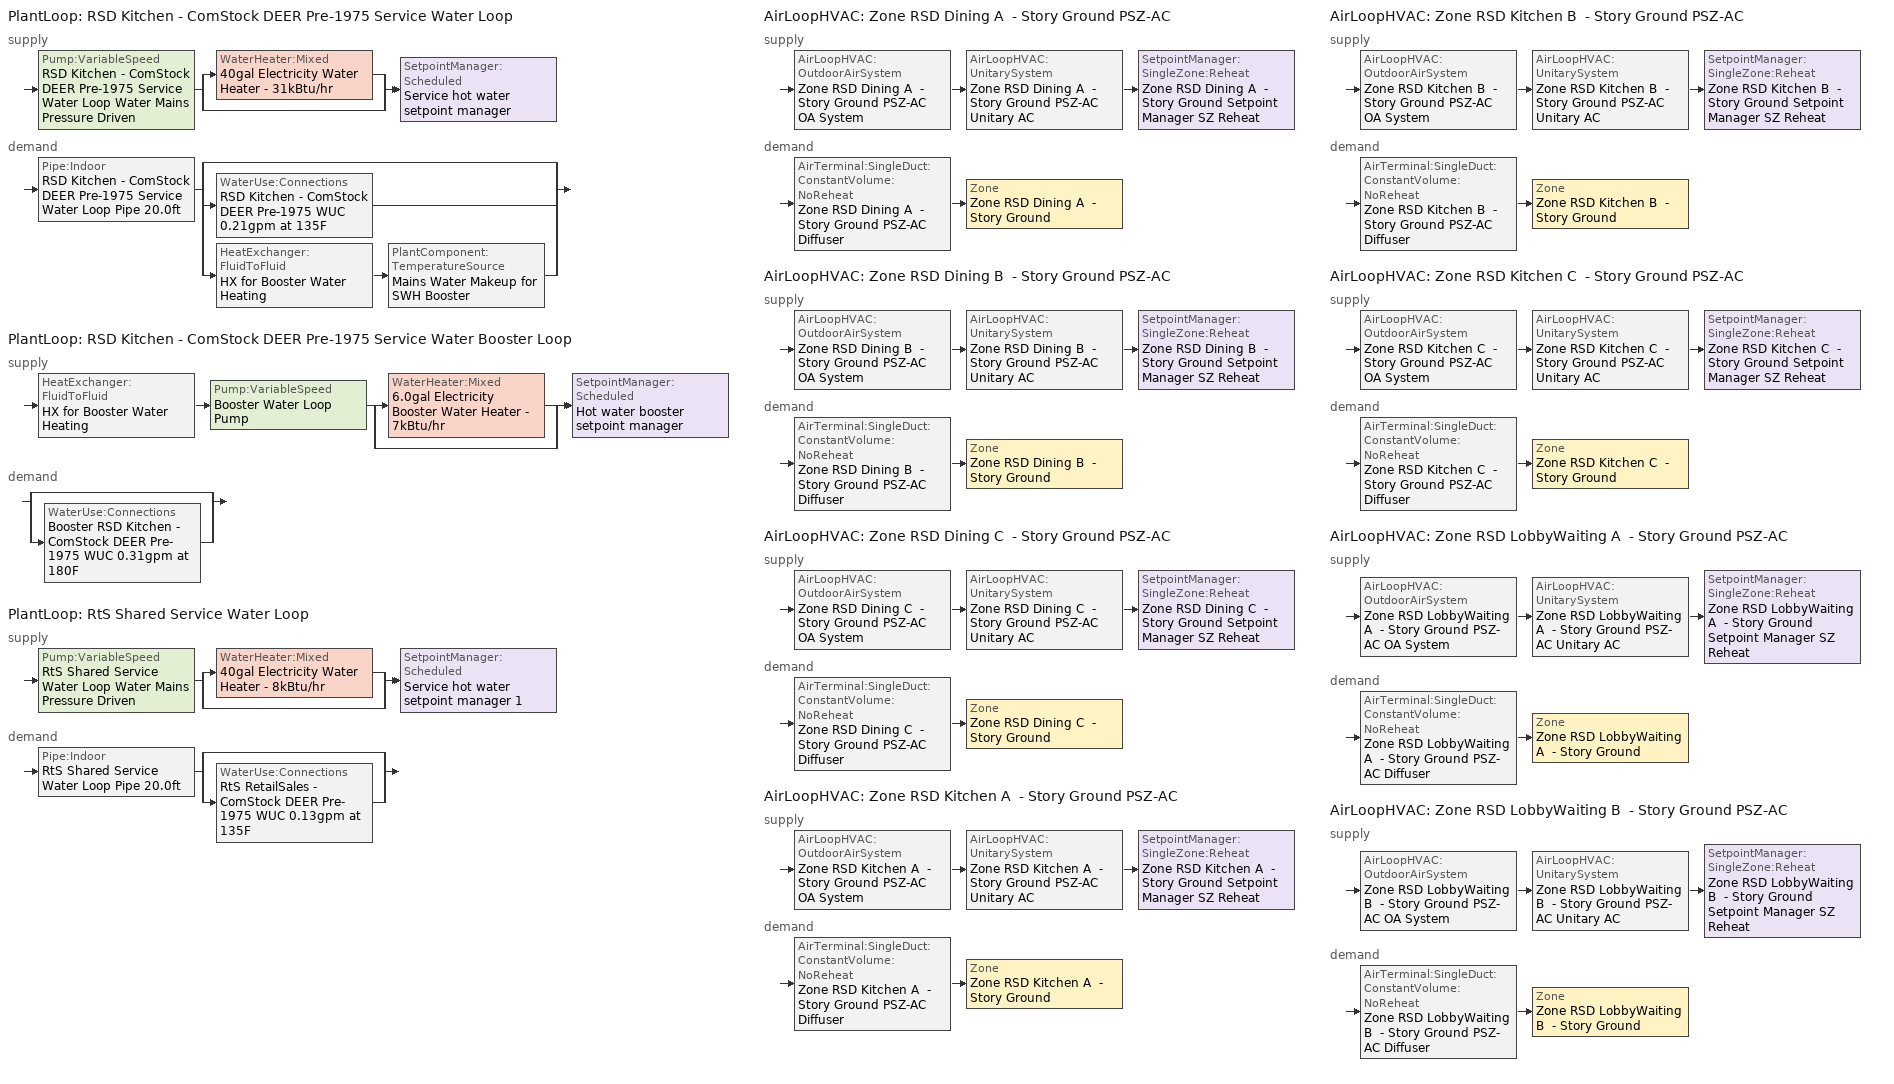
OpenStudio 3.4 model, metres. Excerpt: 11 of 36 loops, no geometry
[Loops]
PlantLoop 'RSD Kitchen - ComStock DEER Pre-1975 Service Water Loop'
 supply: Pump:VariableSpeed 'RSD Kitchen - ComStock DEER Pre-1975 Service Water Loop Water Mains Pressure Driven' > split
  | WaterHeater:Mixed '40gal Electricity Water Heater - 31kBtu/hr'
  | bypass
  join > SetpointManager:Scheduled 'Service hot water setpoint manager'
 demand: Pipe:Indoor 'RSD Kitchen - ComStock DEER Pre-1975 Service Water Loop Pipe 20.0ft' > split
  | bypass
  | WaterUse:Connections 'RSD Kitchen - ComStock DEER Pre-1975 WUC 0.21gpm at 135F'
  | HeatExchanger:FluidToFluid 'HX for Booster Water Heating' > PlantComponent:TemperatureSource 'Mains Water Makeup for SWH Booster'
PlantLoop 'RSD Kitchen - ComStock DEER Pre-1975 Service Water Booster Loop'
 supply: HeatExchanger:FluidToFluid 'HX for Booster Water Heating' > Pump:VariableSpeed 'Booster Water Loop Pump' > split
  | WaterHeater:Mixed '6.0gal Electricity Booster Water Heater - 7kBtu/hr'
  | bypass
  join > SetpointManager:Scheduled 'Hot water booster setpoint manager'
 demand: split
  | bypass
  | WaterUse:Connections 'Booster RSD Kitchen - ComStock DEER Pre-1975 WUC 0.31gpm at 180F'
PlantLoop 'RtS Shared Service Water Loop'
 supply: Pump:VariableSpeed 'RtS Shared Service Water Loop Water Mains Pressure Driven' > split
  | WaterHeater:Mixed '40gal Electricity Water Heater - 8kBtu/hr'
  | bypass
  join > SetpointManager:Scheduled 'Service hot water setpoint manager 1'
 demand: Pipe:Indoor 'RtS Shared Service Water Loop Pipe 20.0ft' > split
  | bypass
  | WaterUse:Connections 'RtS RetailSales - ComStock DEER Pre-1975 WUC 0.13gpm at 135F'
AirLoopHVAC 'Zone RSD Dining A  - Story Ground PSZ-AC'
 supply: AirLoopHVAC:OutdoorAirSystem 'Zone RSD Dining A  - Story Ground PSZ-AC OA System' > AirLoopHVAC:UnitarySystem 'Zone RSD Dining A  - Story Ground PSZ-AC Unitary AC' > SetpointManager:SingleZone:Reheat 'Zone RSD Dining A  - Story Ground Setpoint Manager SZ Reheat'
 demand: AirTerminal:SingleDuct:ConstantVolume:NoReheat 'Zone RSD Dining A  - Story Ground PSZ-AC Diffuser' > Zone 'Zone RSD Dining A  - Story Ground'
AirLoopHVAC 'Zone RSD Dining B  - Story Ground PSZ-AC'
 supply: AirLoopHVAC:OutdoorAirSystem 'Zone RSD Dining B  - Story Ground PSZ-AC OA System' > AirLoopHVAC:UnitarySystem 'Zone RSD Dining B  - Story Ground PSZ-AC Unitary AC' > SetpointManager:SingleZone:Reheat 'Zone RSD Dining B  - Story Ground Setpoint Manager SZ Reheat'
 demand: AirTerminal:SingleDuct:ConstantVolume:NoReheat 'Zone RSD Dining B  - Story Ground PSZ-AC Diffuser' > Zone 'Zone RSD Dining B  - Story Ground'
AirLoopHVAC 'Zone RSD Dining C  - Story Ground PSZ-AC'
 supply: AirLoopHVAC:OutdoorAirSystem 'Zone RSD Dining C  - Story Ground PSZ-AC OA System' > AirLoopHVAC:UnitarySystem 'Zone RSD Dining C  - Story Ground PSZ-AC Unitary AC' > SetpointManager:SingleZone:Reheat 'Zone RSD Dining C  - Story Ground Setpoint Manager SZ Reheat'
 demand: AirTerminal:SingleDuct:ConstantVolume:NoReheat 'Zone RSD Dining C  - Story Ground PSZ-AC Diffuser' > Zone 'Zone RSD Dining C  - Story Ground'
AirLoopHVAC 'Zone RSD Kitchen A  - Story Ground PSZ-AC'
 supply: AirLoopHVAC:OutdoorAirSystem 'Zone RSD Kitchen A  - Story Ground PSZ-AC OA System' > AirLoopHVAC:UnitarySystem 'Zone RSD Kitchen A  - Story Ground PSZ-AC Unitary AC' > SetpointManager:SingleZone:Reheat 'Zone RSD Kitchen A  - Story Ground Setpoint Manager SZ Reheat'
 demand: AirTerminal:SingleDuct:ConstantVolume:NoReheat 'Zone RSD Kitchen A  - Story Ground PSZ-AC Diffuser' > Zone 'Zone RSD Kitchen A  - Story Ground'
AirLoopHVAC 'Zone RSD Kitchen B  - Story Ground PSZ-AC'
 supply: AirLoopHVAC:OutdoorAirSystem 'Zone RSD Kitchen B  - Story Ground PSZ-AC OA System' > AirLoopHVAC:UnitarySystem 'Zone RSD Kitchen B  - Story Ground PSZ-AC Unitary AC' > SetpointManager:SingleZone:Reheat 'Zone RSD Kitchen B  - Story Ground Setpoint Manager SZ Reheat'
 demand: AirTerminal:SingleDuct:ConstantVolume:NoReheat 'Zone RSD Kitchen B  - Story Ground PSZ-AC Diffuser' > Zone 'Zone RSD Kitchen B  - Story Ground'
AirLoopHVAC 'Zone RSD Kitchen C  - Story Ground PSZ-AC'
 supply: AirLoopHVAC:OutdoorAirSystem 'Zone RSD Kitchen C  - Story Ground PSZ-AC OA System' > AirLoopHVAC:UnitarySystem 'Zone RSD Kitchen C  - Story Ground PSZ-AC Unitary AC' > SetpointManager:SingleZone:Reheat 'Zone RSD Kitchen C  - Story Ground Setpoint Manager SZ Reheat'
 demand: AirTerminal:SingleDuct:ConstantVolume:NoReheat 'Zone RSD Kitchen C  - Story Ground PSZ-AC Diffuser' > Zone 'Zone RSD Kitchen C  - Story Ground'
AirLoopHVAC 'Zone RSD LobbyWaiting A  - Story Ground PSZ-AC'
 supply: AirLoopHVAC:OutdoorAirSystem 'Zone RSD LobbyWaiting A  - Story Ground PSZ-AC OA System' > AirLoopHVAC:UnitarySystem 'Zone RSD LobbyWaiting A  - Story Ground PSZ-AC Unitary AC' > SetpointManager:SingleZone:Reheat 'Zone RSD LobbyWaiting A  - Story Ground Setpoint Manager SZ Reheat'
 demand: AirTerminal:SingleDuct:ConstantVolume:NoReheat 'Zone RSD LobbyWaiting A  - Story Ground PSZ-AC Diffuser' > Zone 'Zone RSD LobbyWaiting A  - Story Ground'
AirLoopHVAC 'Zone RSD LobbyWaiting B  - Story Ground PSZ-AC'
 supply: AirLoopHVAC:OutdoorAirSystem 'Zone RSD LobbyWaiting B  - Story Ground PSZ-AC OA System' > AirLoopHVAC:UnitarySystem 'Zone RSD LobbyWaiting B  - Story Ground PSZ-AC Unitary AC' > SetpointManager:SingleZone:Reheat 'Zone RSD LobbyWaiting B  - Story Ground Setpoint Manager SZ Reheat'
 demand: AirTerminal:SingleDuct:ConstantVolume:NoReheat 'Zone RSD LobbyWaiting B  - Story Ground PSZ-AC Diffuser' > Zone 'Zone RSD LobbyWaiting B  - Story Ground'
[Construction]
Uninsulated copper pipe 0.75in type L: Copper pipe 0.75in type L
Uninsulated copper pipe 0.75in type L 1: Copper pipe 0.75in type L 1
[Material] Roughness=Smooth; Thickness {m}=0.001143; Conductivity {W/m-K}=386; Density {kg/m3}=8906.27; Specific Heat {J/kg-K}=385.1856; Thermal Absorptance=0.9; Solar Absorptance=0.7; Visible Absorptance=0.7
Copper pipe 0.75in type L; Copper pipe 0.75in type L 1
[Sizing:Zone] Zone Cooling Design Supply Air Temperature Input Method=SupplyAirTemperature; Zone Cooling Design Supply Air Temperature {C}=12.7778; Zone Cooling Design Supply Air Temperature Difference {deltaC}=11.11; Zone Heating Design Supply Air Temperature Input Method=SupplyAirTemperature; Zone Heating Design Supply Air Temperature {C}=50; Zone Heating Design Supply Air Temperature Difference {deltaC}=11.11; Zone Cooling Design Supply Air Humidity Ratio {kg-H2O/kg-air}=0.0085; Zone Heating Design Supply Air Humidity Ratio {kg-H2O/kg-air}=0.008; Cooling Design Air Flow Method=DesignDay; Heating Design Air Flow Method=DesignDay; Account for Dedicated Outdoor Air System=No; Dedicated Outdoor Air System Control Strategy=NeutralSupplyAir; Dedicated Outdoor Air Low Setpoint Temperature for Design {C}=autosize; Dedicated Outdoor Air High Setpoint Temperature for Design {C}=autosize
Zone RSD LobbyWaiting A  - Story Ground; Zone RSD LobbyWaiting B  - Story Ground; Zone RSD Kitchen A  - Story Ground; Zone RSD Kitchen B  - Story Ground; Zone RSD Kitchen C  - Story Ground; Zone RSD Dining A  - Story Ground; Zone RSD Dining B  - Story Ground; Zone RSD Dining C  - Story Ground
[Zone equipment]
Zone RSD LobbyWaiting A  - Story Ground: Zone RSD LobbyWaiting A  - Story Ground PSZ-AC Diffuser
Zone RSD LobbyWaiting B  - Story Ground: Zone RSD LobbyWaiting B  - Story Ground PSZ-AC Diffuser
Zone RSD Kitchen A  - Story Ground: Zone RSD Kitchen A  - Story Ground Exhaust Fan, Zone RSD Kitchen A  - Story Ground PSZ-AC Diffuser
Zone RSD Kitchen B  - Story Ground: Zone RSD Kitchen B  - Story Ground Exhaust Fan, Zone RSD Kitchen B  - Story Ground PSZ-AC Diffuser
Zone RSD Kitchen C  - Story Ground: Zone RSD Kitchen C  - Story Ground Exhaust Fan, Zone RSD Kitchen C  - Story Ground PSZ-AC Diffuser
Zone RSD Dining A  - Story Ground: Zone RSD Dining A  - Story Ground PSZ-AC Diffuser
Zone RSD Dining B  - Story Ground: Zone RSD Dining B  - Story Ground PSZ-AC Diffuser
Zone RSD Dining C  - Story Ground: Zone RSD Dining C  - Story Ground PSZ-AC Diffuser
[Fan:ZoneExhaust] Availability Schedule=D_RSD_All_Fan_Yr; Fan Total Efficiency=0.429; Pressure Rise {Pa}=124.544; Flow Fraction Schedule=D_RSD_All_Fan_Yr; System Availability Manager Coupling Mode=Decoupled
Name | Maximum Flow Rate {m3/s}
Zone RSD Kitchen A  - Story Ground Exhaust Fan; Zone RSD Kitchen C  - Story Ground Exhaust Fan | 0.189455
Zone RSD Kitchen B  - Story Ground Exhaust Fan | 0.802551
[WaterUse:Connections] Drain Water Heat Exchanger Type=None; Drain Water Heat Exchanger Destination=Plant
Name | Water Use Equipment Name 1
Booster RSD Kitchen - ComStock DEER Pre-1975 WUC 0.31gpm at 180F | Booster RSD Kitchen - ComStock DEER Pre-1975 Service Water Use 0.31gpm at 180F
RSD Kitchen - ComStock DEER Pre-1975 WUC 0.21gpm at 135F | RSD Kitchen - ComStock DEER Pre-1975 Service Water Use 0.21gpm at 135F
RtS RetailSales - ComStock DEER Pre-1975 WUC 0.13gpm at 135F | RtS RetailSales - ComStock DEER Pre-1975 Service Water Use 0.13gpm at 135F
[WaterUse:Equipment:Definition] Sensible Fraction Schedule=Fraction Sensible - 0.2; Latent Fraction Schedule=Fraction Latent - 0.05
Name | Peak Flow Rate {m3/s} | Target Temperature Schedule
Booster RSD Kitchen - ComStock DEER Pre-1975 Service Water Use Def 0.31gpm | 1.96628e-05 | Mixed Water At Faucet Temp - 180F
RSD Kitchen - ComStock DEER Pre-1975 Service Water Use Def 0.21gpm | 1.31086e-05 | Mixed Water At Faucet Temp - 135F
RtS RetailSales - ComStock DEER Pre-1975 Service Water Use Def 0.13gpm | 7.94785e-06 | Mixed Water At Faucet Temp - 135F
[WaterUse:Equipment]
Name | Water Use Equipment Definition | Flow Rate Fraction Schedule
Booster RSD Kitchen - ComStock DEER Pre-1975 Service Water Use 0.31gpm at 180F | Booster RSD Kitchen - ComStock DEER Pre-1975 Service Water Use Def 0.31gpm | D_RSD_All_DHW_DHW_Yr
RSD Kitchen - ComStock DEER Pre-1975 Service Water Use 0.21gpm at 135F | RSD Kitchen - ComStock DEER Pre-1975 Service Water Use Def 0.21gpm | D_RSD_All_DHW_DHW_Yr
RtS RetailSales - ComStock DEER Pre-1975 Service Water Use 0.13gpm at 135F | RtS RetailSales - ComStock DEER Pre-1975 Service Water Use Def 0.13gpm | D_RtS_All_DHW_DHW_Yr
[PlantLoop] Glycol Concentration=0; Plant Loop Volume {m3}=Autocalculate; Load Distribution Scheme=Optimal
Name | Maximum Loop Temperature {C} | Minimum Loop Temperature {C}
RSD Kitchen - ComStock DEER Pre-1975 Service Water Loop; RtS Shared Service Water Loop | 60 | 10
RSD Kitchen - ComStock DEER Pre-1975 Service Water Booster Loop
[Sizing:Plant] Loop Type=Heating; Loop Design Temperature Difference {deltaC}=5; Sizing Option=NonCoincident; Zone Timesteps in Averaging Window=1; Coincident Sizing Factor Mode=None
Name | Design Loop Exit Temperature {C}
RSD Kitchen - ComStock DEER Pre-1975 Service Water Loop | 57.2222
RSD Kitchen - ComStock DEER Pre-1975 Service Water Booster Loop | 82.2222
RtS Shared Service Water Loop | 60
[SetpointManager:Scheduled] Control Variable=Temperature
Name | Schedule | Setpoint Node or NodeList
Service hot water setpoint manager | Service Water Loop Temp - 135F | RSD Kitchen - ComStock DEER Pre-1975 Service Water Loop Supply Outlet Node
Hot water booster setpoint manager | Service Water Booster Temp - 180.00000000000006F | RSD Kitchen - ComStock DEER Pre-1975 Service Water Booster Loop Supply Outlet Node
Service hot water setpoint manager 1 | Service Water Loop Temp - 140F | RtS Shared Service Water Loop Supply Outlet Node
[Pump:VariableSpeed] Motor Efficiency=1; Pump Control Type=Continuous; Skin Loss Radiative Fraction=0.5; Design Power Sizing Method=PowerPerFlowPerPressure; Design Electric Power per Unit Flow Rate {W/(m3/s)}=348701.1; Design Shaft Power per Unit Flow Rate per Unit Head {W-s/m3-Pa}=1.28205; Design Minimum Flow Rate Fraction=0
Name | Rated Pump Head {Pa} | Rated Power Consumption {W} | Minimum Flow Rate {m3/s}
RSD Kitchen - ComStock DEER Pre-1975 Service Water Loop Water Mains Pressure Driven; RtS Shared Service Water Loop Water Mains Pressure Driven | 0.001
Booster Water Loop Pump | 0 | 0 | 0
[WaterHeater:Mixed] Deadband Temperature Difference {deltaC}=2; Heater Control Type=Cycle; Heater Fuel Type=Electricity; Heater Thermal Efficiency=1; Off Cycle Parasitic Fuel Consumption Rate {W}=0; Off Cycle Parasitic Fuel Type=Electricity; Off Cycle Parasitic Heat Fraction to Tank=0.8; On Cycle Parasitic Fuel Consumption Rate {W}=0; On Cycle Parasitic Fuel Type=Electricity; Ambient Temperature Indicator=Schedule; Off Cycle Loss Coefficient to Ambient Temperature {W/K}=1.053; On Cycle Loss Coefficient to Ambient Temperature {W/K}=1.053; Use Side Effectiveness=1; Source Side Effectiveness=1; Use Side Design Flow Rate {m3/s}=autosize; Source Side Design Flow Rate {m3/s}=autosize; Indirect Water Heating Recovery Time {hr}=1.5; Source Side Flow Control Mode=IndirectHeatPrimarySetpoint
Name | Tank Volume {m3} | Setpoint Temperature Schedule | Maximum Temperature Limit {C} | Heater Maximum Capacity {W} | Ambient Temperature Schedule
40gal Electricity Water Heater - 31kBtu/hr | 0.151416 | Service Water Loop Temp - 135F | 57.2222 | 9111.09 | Water Heater Ambient Temp Schedule - 70.0f
6.0gal Electricity Booster Water Heater - 7kBtu/hr | 0.0227125 | Service Water Booster Temp - 180.00000000000006F | 82.2222 | 1968 | Water Heater Ambient Temp Schedule - 70.0
40gal Electricity Water Heater - 8kBtu/hr | 0.151416 | Service Water Loop Temp - 140F | 60 | 2209.66 | Water Heater Ambient Temp Schedule - 70.0f
[WaterHeater:Sizing] Design Mode=PeakDraw; Time Storage Can Meet Peak Draw {hr}=0.538503; Time for Tank Recovery {hr}=0; Nominal Tank Volume for Autosizing Plant Connections {m3}=1
40gal Electricity Water Heater - 31kBtu/hr; 6.0gal Electricity Booster Water Heater - 7kBtu/hr; 40gal Electricity Water Heater - 8kBtu/hr
[Pipe:Indoor] Environment Type=Schedule; Ambient Temperature Schedule=Temporary Pipe Indoor Ambient Temp 68.9F; Pipe Inside Diameter {m}=0.019939; Pipe Length {m}=6.096
Name | Construction | Ambient Air Velocity Schedule
RSD Kitchen - ComStock DEER Pre-1975 Service Water Loop Pipe 20.0ft | Uninsulated copper pipe 0.75in type L | RSD Kitchen - ComStock DEER Pre-1975 Service Water Loop Piping Air Velocity - 0.67mph
RtS Shared Service Water Loop Pipe 20.0ft | Uninsulated copper pipe 0.75in type L 1 | RtS Shared Service Water Loop Piping Air Velocity - 0.67mph
[HeatExchanger:FluidToFluid]
HX for Booster Water Heating: Loop Demand Side Design Flow Rate {m3/s}=autosize; Loop Supply Side Design Flow Rate {m3/s}=autosize; Heat Exchange Model Type=Ideal; Heat Exchanger U-Factor Times Area Value {W/K}=autosize; Control Type=UncontrolledOn; Minimum Temperature Difference to Activate Heat Exchanger {deltaC}=0.01; Heat Transfer Metering End Use Type=LoopToLoop; Component Override Cooling Control Temperature Mode=Loop; Sizing Factor=1; Operation Minimum Temperature Limit {C}=0; Operation Maximum Temperature Limit {C}=100
[PlantComponent:TemperatureSource]
Mains Water Makeup for SWH Booster: Design Volume Flow Rate {m3/s}=autosize; Temperature Specification Type=Scheduled; Source Temperature {C}=8; Source Temperature Schedule=Mains Water Temperature
[EnergyManagementSystem:Sensor]
Mains_Water_Temp_Sen: Output Variable or Output Meter Index Key=Environment; Output Variable or Output Meter=Site Mains Water Temperature
[EnergyManagementSystem:Actuator]
Mains_Water_Temp_Act: Actuated Component=Mains Water Temperature; Actuated Component Type=Schedule:Constant; Actuated Component Control Type=Schedule Value
[EnergyManagementSystem:Program]
Mains_Water_Prg: SET Mains_Water_Temp_Act = Mains_Water_Temp_Sen
[EnergyManagementSystem:ProgramCallingManager]
Mains_Water_Prg_Mgr: BeginTimestepBeforePredictor; Mains_Water_Prg
[AirLoopHVAC] Availability Schedule=Always On Discrete; Design Supply Air Flow Rate {m3/s}=autosize; Design Return Air Flow Fraction of Supply Air Flow=1
Zone RSD Dining A  - Story Ground PSZ-AC; Zone RSD Dining B  - Story Ground PSZ-AC; Zone RSD Dining C  - Story Ground PSZ-AC; Zone RSD Kitchen A  - Story Ground PSZ-AC; Zone RSD Kitchen B  - Story Ground PSZ-AC; Zone RSD Kitchen C  - Story Ground PSZ-AC; Zone RSD LobbyWaiting A  - Story Ground PSZ-AC; Zone RSD LobbyWaiting B  - Story Ground PSZ-AC
[Sizing:System] Type of Load to Size On=Sensible; Design Outdoor Air Flow Rate {m3/s}=Autosize; Central Heating Maximum System Air Flow Ratio=1; Preheat Design Temperature {C}=7.22222; Preheat Design Humidity Ratio {kg-H2O/kg-Air}=0.008; Precool Design Temperature {C}=12.7778; Precool Design Humidity Ratio {kg-H2O/kg-Air}=0.008; Central Cooling Design Supply Air Temperature {C}=12.7778; Central Heating Design Supply Air Temperature {C}=50; Sizing Option=Coincident; 100% Outdoor Air in Cooling=No; 100% Outdoor Air in Heating=No; Central Cooling Design Supply Air Humidity Ratio {kg-H2O/kg-Air}=0.0085; Central Heating Design Supply Air Humidity Ratio {kg-H2O/kg-Air}=0.008; Cooling Design Air Flow Method=DesignDay; Heating Design Air Flow Method=DesignDay; System Outdoor Air Method=ZoneSum; Zone Maximum Outdoor Air Fraction=1; Cooling Supply Air Flow Rate Per Floor Area {m3/s-m2}=0.00996765; Cooling Fraction of Autosized Cooling Supply Air Flow Rate=1; Cooling Supply Air Flow Rate Per Unit Cooling Capacity {m3/s-W}=3.94755e-05; Heating Supply Air Flow Rate Per Floor Area {m3/s-m2}=0.00996765; Heating Fraction of Autosized Heating Supply Air Flow Rate=1; Heating Fraction of Autosized Cooling Supply Air Flow Rate=1; Heating Supply Air Flow Rate Per Unit Heating Capacity {m3/s-W}=3.15882e-05; Cooling Design Capacity Method=CoolingDesignCapacity; Cooling Design Capacity {W}=autosize; Cooling Design Capacity Per Floor Area {W/m2}=234.7; Fraction of Autosized Cooling Design Capacity=1; Heating Design Capacity Method=HeatingDesignCapacity; Heating Design Capacity {W}=autosize; Heating Design Capacity Per Floor Area {W/m2}=157; Fraction of Autosized Heating Design Capacity=1; Central Cooling Capacity Control Method=OnOff; Occupant Diversity=autosize
Zone RSD Dining A  - Story Ground PSZ-AC; Zone RSD Dining B  - Story Ground PSZ-AC; Zone RSD Dining C  - Story Ground PSZ-AC; Zone RSD Kitchen A  - Story Ground PSZ-AC; Zone RSD Kitchen B  - Story Ground PSZ-AC; Zone RSD Kitchen C  - Story Ground PSZ-AC; Zone RSD LobbyWaiting A  - Story Ground PSZ-AC; Zone RSD LobbyWaiting B  - Story Ground PSZ-AC
[SetpointManager:SingleZone:Reheat] Minimum Supply Air Temperature {C}=12.7778; Maximum Supply Air Temperature {C}=50
Name | Control Zone | Setpoint Node or NodeList
Zone RSD Dining A  - Story Ground Setpoint Manager SZ Reheat | Zone RSD Dining A  - Story Ground | Zone RSD Dining A  - Story Ground PSZ-AC Supply Outlet Node
Zone RSD Dining B  - Story Ground Setpoint Manager SZ Reheat | Zone RSD Dining B  - Story Ground | Zone RSD Dining B  - Story Ground PSZ-AC Supply Outlet Node
Zone RSD Dining C  - Story Ground Setpoint Manager SZ Reheat | Zone RSD Dining C  - Story Ground | Zone RSD Dining C  - Story Ground PSZ-AC Supply Outlet Node
Zone RSD Kitchen A  - Story Ground Setpoint Manager SZ Reheat | Zone RSD Kitchen A  - Story Ground | Zone RSD Kitchen A  - Story Ground PSZ-AC Supply Outlet Node
Zone RSD Kitchen B  - Story Ground Setpoint Manager SZ Reheat | Zone RSD Kitchen B  - Story Ground | Zone RSD Kitchen B  - Story Ground PSZ-AC Supply Outlet Node
Zone RSD Kitchen C  - Story Ground Setpoint Manager SZ Reheat | Zone RSD Kitchen C  - Story Ground | Zone RSD Kitchen C  - Story Ground PSZ-AC Supply Outlet Node
Zone RSD LobbyWaiting A  - Story Ground Setpoint Manager SZ Reheat | Zone RSD LobbyWaiting A  - Story Ground | Zone RSD LobbyWaiting A  - Story Ground PSZ-AC Supply Outlet Node
Zone RSD LobbyWaiting B  - Story Ground Setpoint Manager SZ Reheat | Zone RSD LobbyWaiting B  - Story Ground | Zone RSD LobbyWaiting B  - Story Ground PSZ-AC Supply Outlet Node
[Coil:Heating:Electric] Efficiency=1
Name | Availability Schedule | Nominal Capacity {W}
Zone RSD Dining A  - Story Ground PSZ-AC Electric Htg Coil; Zone RSD Dining B  - Story Ground PSZ-AC Electric Htg Coil; Zone RSD Dining C  - Story Ground PSZ-AC Electric Htg Coil; Zone RSD Kitchen A  - Story Ground PSZ-AC Electric Htg Coil; Zone RSD Kitchen B  - Story Ground PSZ-AC Electric Htg Coil; Zone RSD Kitchen C  - Story Ground PSZ-AC Electric Htg Coil; Zone RSD LobbyWaiting A  - Story Ground PSZ-AC Electric Htg Coil; Zone RSD LobbyWaiting B  - Story Ground PSZ-AC Electric Htg Coil | Always On Discrete
Zone RSD Dining A  - Story Ground PSZ-AC No Heat; Zone RSD Dining B  - Story Ground PSZ-AC No Heat; Zone RSD Dining C  - Story Ground PSZ-AC No Heat; Zone RSD Kitchen A  - Story Ground PSZ-AC No Heat; Zone RSD Kitchen B  - Story Ground PSZ-AC No Heat; Zone RSD Kitchen C  - Story Ground PSZ-AC No Heat; Zone RSD LobbyWaiting A  - Story Ground PSZ-AC No Heat; Zone RSD LobbyWaiting B  - Story Ground PSZ-AC No Heat | Always Off Discrete | 0
[Coil:Cooling:DX:SingleSpeed] Availability Schedule=Always On Discrete; Rated Total Cooling Capacity {W}=autosize; Rated Sensible Heat Ratio=autosize; Rated COP {W/W}=3; Rated Air Flow Rate {m3/s}=autosize; Rated Evaporator Fan Power Per Volume Flow Rate {W/(m3/s)}=773.3; Minimum Outdoor Dry-Bulb Temperature for Compressor Operation {C}=-25; Condenser Type=AirCooled; Evaporative Condenser Effectiveness=0; Evaporative Condenser Air Flow Rate {m3/s}=Autosize; Evaporative Condenser Pump Rated Power Consumption {W}=Autosize; Crankcase Heater Capacity {W}=0; Maximum Outdoor Dry-Bulb Temperature for Crankcase Heater Operation {C}=0; Basin Heater Capacity {W/K}=0; Basin Heater Setpoint Temperature {C}=10
Name | Total Cooling Capacity Function of Temperature Curve | Total Cooling Capacity Function of Flow Fraction Curve | Energy Input Ratio Function of Temperature Curve | Energy Input Ratio Function of Flow Fraction Curve | Part Load Fraction Correlation Curve
Zone RSD Dining A  - Story Ground PSZ-AC 1spd DX AC Clg Coil | Curve Biquadratic 3 | Curve Quadratic 4 | Curve Biquadratic 4 | Curve Quadratic 5 | Curve Quadratic 6
Zone RSD Dining B  - Story Ground PSZ-AC 1spd DX AC Clg Coil | Curve Biquadratic 7 | Curve Quadratic 10 | Curve Biquadratic 8 | Curve Quadratic 11 | Curve Quadratic 12
Zone RSD Dining C  - Story Ground PSZ-AC 1spd DX AC Clg Coil | Curve Biquadratic 11 | Curve Quadratic 16 | Curve Biquadratic 12 | Curve Quadratic 17 | Curve Quadratic 18
Zone RSD Kitchen A  - Story Ground PSZ-AC 1spd DX AC Clg Coil | Curve Biquadratic 15 | Curve Quadratic 22 | Curve Biquadratic 16 | Curve Quadratic 23 | Curve Quadratic 24
Zone RSD Kitchen B  - Story Ground PSZ-AC 1spd DX AC Clg Coil | Curve Biquadratic 19 | Curve Quadratic 28 | Curve Biquadratic 20 | Curve Quadratic 29 | Curve Quadratic 30
Zone RSD Kitchen C  - Story Ground PSZ-AC 1spd DX AC Clg Coil | Curve Biquadratic 23 | Curve Quadratic 34 | Curve Biquadratic 24 | Curve Quadratic 35 | Curve Quadratic 36
Zone RSD LobbyWaiting A  - Story Ground PSZ-AC 1spd DX AC Clg Coil | Curve Biquadratic 27 | Curve Quadratic 40 | Curve Biquadratic 28 | Curve Quadratic 41 | Curve Quadratic 42
Zone RSD LobbyWaiting B  - Story Ground PSZ-AC 1spd DX AC Clg Coil | Curve Biquadratic 31 | Curve Quadratic 46 | Curve Biquadratic 32 | Curve Quadratic 47 | Curve Quadratic 48
[Fan:OnOff] Availability Schedule=Always On Discrete; Fan Total Efficiency=0.54; Pressure Rise {Pa}=622.722; Maximum Flow Rate {m3/s}=autosize; Motor Efficiency=0.9; Motor In Airstream Fraction=1
Name | Fan Power Ratio Function of Speed Ratio Curve | Fan Efficiency Ratio Function of Speed Ratio Curve
Zone RSD Dining A  - Story Ground PSZ-AC Fan | Fan On Off Power Curve | Fan On Off Efficiency Curve
Zone RSD Dining B  - Story Ground PSZ-AC Fan | Fan On Off Power Curve 1 | Fan On Off Efficiency Curve 1
Zone RSD Dining C  - Story Ground PSZ-AC Fan | Fan On Off Power Curve 2 | Fan On Off Efficiency Curve 2
Zone RSD Kitchen A  - Story Ground PSZ-AC Fan | Fan On Off Power Curve 3 | Fan On Off Efficiency Curve 3
Zone RSD Kitchen B  - Story Ground PSZ-AC Fan | Fan On Off Power Curve 4 | Fan On Off Efficiency Curve 4
Zone RSD Kitchen C  - Story Ground PSZ-AC Fan | Fan On Off Power Curve 5 | Fan On Off Efficiency Curve 5
Zone RSD LobbyWaiting A  - Story Ground PSZ-AC Fan | Fan On Off Power Curve 6 | Fan On Off Efficiency Curve 6
Zone RSD LobbyWaiting B  - Story Ground PSZ-AC Fan | Fan On Off Power Curve 7 | Fan On Off Efficiency Curve 7
[AirLoopHVAC:UnitarySystem] Control Type=Load; Dehumidification Control Type=None; Availability Schedule=Always On Discrete; Fan Placement=DrawThrough; Supply Air Fan Operating Mode Schedule=Always On Discrete; DX Heating Coil Sizing Ratio=1; Use DOAS DX Cooling Coil=No; DOAS DX Cooling Coil Leaving Minimum Air Temperature {C}=2; Latent Load Control=SensibleOnlyLoadControl; Supply Air Flow Rate During Cooling Operation {m3/s}=Autosize; Supply Air Flow Rate During Heating Operation {m3/s}=Autosize; Supply Air Flow Rate When No Cooling or Heating is Required {m3/s}=Autosize; Maximum Supply Air Temperature {C}=80; Maximum Outdoor Dry-Bulb Temperature for Supplemental Heater Operation {C}=21; Maximum Cycling Rate {cycles/hr}=2.5; Heat Pump Time Constant {s}=60; Fraction of On-Cycle Power Use=0.01; Heat Pump Fan Delay Time {s}=60; Ancilliary On-Cycle Electric Power {W}=0; Ancilliary Off-Cycle Electric Power {W}=0
Name | Controlling Zone or Thermostat Location | Supply Fan | Heating Coil | Cooling Coil | Supplemental Heating Coil
Zone RSD Dining A  - Story Ground PSZ-AC Unitary AC | Zone RSD Dining A  - Story Ground | Zone RSD Dining A  - Story Ground PSZ-AC Fan | Zone RSD Dining A  - Story Ground PSZ-AC Electric Htg Coil | Zone RSD Dining A  - Story Ground PSZ-AC 1spd DX AC Clg Coil | Zone RSD Dining A  - Story Ground PSZ-AC No Heat
Zone RSD Dining B  - Story Ground PSZ-AC Unitary AC | Zone RSD Dining B  - Story Ground | Zone RSD Dining B  - Story Ground PSZ-AC Fan | Zone RSD Dining B  - Story Ground PSZ-AC Electric Htg Coil | Zone RSD Dining B  - Story Ground PSZ-AC 1spd DX AC Clg Coil | Zone RSD Dining B  - Story Ground PSZ-AC No Heat
Zone RSD Dining C  - Story Ground PSZ-AC Unitary AC | Zone RSD Dining C  - Story Ground | Zone RSD Dining C  - Story Ground PSZ-AC Fan | Zone RSD Dining C  - Story Ground PSZ-AC Electric Htg Coil | Zone RSD Dining C  - Story Ground PSZ-AC 1spd DX AC Clg Coil | Zone RSD Dining C  - Story Ground PSZ-AC No Heat
Zone RSD Kitchen A  - Story Ground PSZ-AC Unitary AC | Zone RSD Kitchen A  - Story Ground | Zone RSD Kitchen A  - Story Ground PSZ-AC Fan | Zone RSD Kitchen A  - Story Ground PSZ-AC Electric Htg Coil | Zone RSD Kitchen A  - Story Ground PSZ-AC 1spd DX AC Clg Coil | Zone RSD Kitchen A  - Story Ground PSZ-AC No Heat
Zone RSD Kitchen B  - Story Ground PSZ-AC Unitary AC | Zone RSD Kitchen B  - Story Ground | Zone RSD Kitchen B  - Story Ground PSZ-AC Fan | Zone RSD Kitchen B  - Story Ground PSZ-AC Electric Htg Coil | Zone RSD Kitchen B  - Story Ground PSZ-AC 1spd DX AC Clg Coil | Zone RSD Kitchen B  - Story Ground PSZ-AC No Heat
Zone RSD Kitchen C  - Story Ground PSZ-AC Unitary AC | Zone RSD Kitchen C  - Story Ground | Zone RSD Kitchen C  - Story Ground PSZ-AC Fan | Zone RSD Kitchen C  - Story Ground PSZ-AC Electric Htg Coil | Zone RSD Kitchen C  - Story Ground PSZ-AC 1spd DX AC Clg Coil | Zone RSD Kitchen C  - Story Ground PSZ-AC No Heat
Zone RSD LobbyWaiting A  - Story Ground PSZ-AC Unitary AC | Zone RSD LobbyWaiting A  - Story Ground | Zone RSD LobbyWaiting A  - Story Ground PSZ-AC Fan | Zone RSD LobbyWaiting A  - Story Ground PSZ-AC Electric Htg Coil | Zone RSD LobbyWaiting A  - Story Ground PSZ-AC 1spd DX AC Clg Coil | Zone RSD LobbyWaiting A  - Story Ground PSZ-AC No Heat
Zone RSD LobbyWaiting B  - Story Ground PSZ-AC Unitary AC | Zone RSD LobbyWaiting B  - Story Ground | Zone RSD LobbyWaiting B  - Story Ground PSZ-AC Fan | Zone RSD LobbyWaiting B  - Story Ground PSZ-AC Electric Htg Coil | Zone RSD LobbyWaiting B  - Story Ground PSZ-AC 1spd DX AC Clg Coil | Zone RSD LobbyWaiting B  - Story Ground PSZ-AC No Heat
[Controller:OutdoorAir] Minimum Outdoor Air Flow Rate {m3/s}=autosize; Maximum Outdoor Air Flow Rate {m3/s}=Autosize; Economizer Control Type=NoEconomizer; Economizer Control Action Type=ModulateFlow; Economizer Maximum Limit Dry-Bulb Temperature {C}=28; Economizer Maximum Limit Enthalpy {J/kg}=64000; Lockout Type=NoLockout; Minimum Limit Type=FixedMinimum; Minimum Outdoor Air Schedule=Always On Discrete; High Humidity Control=No; Heat Recovery Bypass Control Type=BypassWhenWithinEconomizerLimits
Name | Controller Mechanical Ventilation
Zone RSD Dining A  - Story Ground PSZ-AC OA System Controller | Controller Mechanical Ventilation 1
Zone RSD Dining B  - Story Ground PSZ-AC OA System Controller | Controller Mechanical Ventilation 2
Zone RSD Dining C  - Story Ground PSZ-AC OA System Controller | Controller Mechanical Ventilation 3
Zone RSD Kitchen A  - Story Ground PSZ-AC OA System Controller | Controller Mechanical Ventilation 4
Zone RSD Kitchen B  - Story Ground PSZ-AC OA System Controller | Controller Mechanical Ventilation 5
Zone RSD Kitchen C  - Story Ground PSZ-AC OA System Controller | Controller Mechanical Ventilation 6
Zone RSD LobbyWaiting A  - Story Ground PSZ-AC OA System Controller | Controller Mechanical Ventilation 7
Zone RSD LobbyWaiting B  - Story Ground PSZ-AC OA System Controller | Controller Mechanical Ventilation 8
[Controller:MechanicalVentilation] Availability Schedule=Always On Discrete
Controller Mechanical Ventilation 1; Controller Mechanical Ventilation 2; Controller Mechanical Ventilation 3; Controller Mechanical Ventilation 4; Controller Mechanical Ventilation 5; Controller Mechanical Ventilation 6; Controller Mechanical Ventilation 7; Controller Mechanical Ventilation 8
[AirLoopHVAC:OutdoorAirSystem]
Name | Controller
Zone RSD Dining A  - Story Ground PSZ-AC OA System | Zone RSD Dining A  - Story Ground PSZ-AC OA System Controller
Zone RSD Dining B  - Story Ground PSZ-AC OA System | Zone RSD Dining B  - Story Ground PSZ-AC OA System Controller
Zone RSD Dining C  - Story Ground PSZ-AC OA System | Zone RSD Dining C  - Story Ground PSZ-AC OA System Controller
Zone RSD Kitchen A  - Story Ground PSZ-AC OA System | Zone RSD Kitchen A  - Story Ground PSZ-AC OA System Controller
Zone RSD Kitchen B  - Story Ground PSZ-AC OA System | Zone RSD Kitchen B  - Story Ground PSZ-AC OA System Controller
Zone RSD Kitchen C  - Story Ground PSZ-AC OA System | Zone RSD Kitchen C  - Story Ground PSZ-AC OA System Controller
Zone RSD LobbyWaiting A  - Story Ground PSZ-AC OA System | Zone RSD LobbyWaiting A  - Story Ground PSZ-AC OA System Controller
Zone RSD LobbyWaiting B  - Story Ground PSZ-AC OA System | Zone RSD LobbyWaiting B  - Story Ground PSZ-AC OA System Controller
[AvailabilityManager:NightCycle] Applicability Schedule=Always On Discrete; Control Type=CycleOnAny; Thermostat Tolerance {deltaC}=1; Cycling Run Time {s}=1800
Availability Manager Night Cycle 1; Availability Manager Night Cycle 2; Availability Manager Night Cycle 3; Availability Manager Night Cycle 4; Availability Manager Night Cycle 5; Availability Manager Night Cycle 6; Availability Manager Night Cycle 7; Availability Manager Night Cycle 8; Availability Manager Night Cycle 9; Availability Manager Night Cycle 10; Availability Manager Night Cycle 11; Availability Manager Night Cycle 12
[AirTerminal:SingleDuct:ConstantVolume:NoReheat] Availability Schedule=Always On Discrete; Maximum Air Flow Rate {m3/s}=AutoSize
Zone RSD Dining A  - Story Ground PSZ-AC Diffuser; Zone RSD Dining B  - Story Ground PSZ-AC Diffuser; Zone RSD Dining C  - Story Ground PSZ-AC Diffuser; Zone RSD Kitchen A  - Story Ground PSZ-AC Diffuser; Zone RSD Kitchen B  - Story Ground PSZ-AC Diffuser; Zone RSD Kitchen C  - Story Ground PSZ-AC Diffuser; Zone RSD LobbyWaiting A  - Story Ground PSZ-AC Diffuser; Zone RSD LobbyWaiting B  - Story Ground PSZ-AC Diffuser
[Schedule:Ruleset]
Name | Default Day Schedule | Summer Design Day Schedule | Winter Design Day Schedule
D_RSD_All_Fan_Yr | D_RSD_All_Fan_Yr Default | D_RSD_All_Fan_Yr Summer Design Day | D_RSD_All_Fan_Yr Winter Design Day
D_RSD_All_DHW_DHW_Yr | D_RSD_All_DHW_DHW_Yr Default | D_RSD_All_DHW_DHW_Yr Summer Design Day | D_RSD_All_DHW_DHW_Yr Winter Design Day
Fraction Sensible - 0.2 | Fraction Sensible - 0.2 Default
Fraction Latent - 0.05 | Fraction Latent - 0.05 Default
Mixed Water At Faucet Temp - 180F | Mixed Water At Faucet Temp - 180F Default
Mixed Water At Faucet Temp - 135F | Mixed Water At Faucet Temp - 135F Default
Service Water Loop Temp - 135F | Service Water Loop Temp - 135F Default
Water Heater Ambient Temp Schedule - 70.0f | Water Heater Ambient Temp Schedule - 70.0f Default
RSD Kitchen - ComStock DEER Pre-1975 Service Water Loop Piping Air Velocity - 0.67mph | RSD Kitchen - ComStock DEER Pre-1975 Service Water Loop Piping Air Velocity - 0.67mph Default
Service Water Booster Temp - 180.00000000000006F | Service Water Booster Temp - 180.00000000000006F Default
Water Heater Ambient Temp Schedule - 70.0 | Water Heater Ambient Temp Schedule - 70.0 Default
D_RtS_All_DHW_DHW_Yr | D_RtS_All_DHW_DHW_Yr Default | D_RtS_All_DHW_DHW_Yr Summer Design Day | D_RtS_All_DHW_DHW_Yr Winter Design Day
Service Water Loop Temp - 140F | Service Water Loop Temp - 140F Default
RtS Shared Service Water Loop Piping Air Velocity - 0.67mph | RtS Shared Service Water Loop Piping Air Velocity - 0.67mph Default
[Schedule:Day]
D_RSD_All_Fan_Yr Default; autogen D_RSD_All_Fan_Yr 0_day_sch: Yes, 9, 0, 0, 23, 0, 1, 24, 0, 0
D_RSD_All_Fan_Yr Winter Design Day; D_RSD_All_Fan_Yr Summer Design Day: 9, 0, 0, 23, 0, 1, 24, 0, 0
D_RSD_All_DHW_DHW_Yr Default: Yes, 5, 30, 0, 5, 40, 0.0166667, 5, 50, 0.0333333, 6, 0, 0.05, 6, 10, 0.0666667, 6, 20, 0.0833333, 6, 30, 0.1, 6, 40, 0.116667, 6, 50, 0.133333, 7, 0, 0.15, 7, 10, 0.166667, 7, 20, 0.183333, 7, 30, 0.2, 8, 30, 0.2, 8, 39, 0.226667, 8, 49, 0.253333, 8, 59, 0.28, 9, 9, 0.306667, 9, 19, 0.333333, 9, 22, 0.34, 9, 32, 0.816667, 9, 42, 0.763333, 9, 52, 0.71, 10, 2, 0.656667, 10, 12, 0.603333, 10, 15, 0.59, 10, 24, 0.548333, 10, 34, 0.506667, 10, 44, 0.465, 10, 54, 0.423333, 11, 4, 0.381667, 11, 14, 0.34, 11, 15, 0.34, 13, 7, 0.34, 13, 17, 0.612381, 13, 27, 0.644762, 13, 37, 0.677143, 13, 47, 0.709524, 13, 57, 0.741905, 14, 0, 0.75, 14, 9, 0.721667, 14, 19, 0.693333, 14, 29, 0.665, 14, 39, 0.636667, 14, 49, 0.608333, 14, 59, 0.58, 15, 0, 0.58, 15, 9, 0.54, 15, 19, 0.5, 15, 29, 0.46, 15, 39, 0.42, 15, 49, 0.38, 15, 59, 0.34, 16, 0, 0.34, 16, 10, 0.325667, 16, 20, 0.311333, 16, 30, 0.297, 16, 40, 0.282667, 16, 50, 0.268333, 17, 0, 0.254, 17, 10, 0.228333, 17, 20, 0.202667, 17, 30, 0.177, 17, 40, 0.151333, 17, 50, 0.125667, 18, 0, 0.1, 18, 30, 0.1, 18, 40, 0.0916667, 18, 50, 0.0833333, 19, 0, 0.075, 19, 10, 0.0666667, 19, 20, 0.0583333, 19, 30, 0.05, 19, 40, 0.0416667, 19, 50, 0.0333333, 20, 0, 0.025, 20, 10, 0.0166667, 20, 20, 0.00833333, 20, 30, 0, 24, 0, 0
D_RSD_All_DHW_DHW_Yr Summer Design Day; D_RSD_All_DHW_DHW_Yr Winter Design Day: 8, 0, 0, 9, 0, 0.1, 11, 0, 0.2, 12, 0, 0.34, 13, 0, 0.87, 14, 0, 0.59, 17, 0, 0.34, 18, 0, 0.58, 19, 0, 0.75, 20, 0, 0.58, 21, 0, 0.34, 22, 0, 0.254, 24, 0, 0.1
D_RSD_All_DHW_DHW_Yr Wknd Day: Yes, 4, 45, 0, 4, 55, 0.025, 5, 5, 0.05, 5, 15, 0.075, 5, 25, 0.1, 5, 35, 0.125, 5, 45, 0.15, 5, 55, 0.166667, 6, 5, 0.183333, 6, 15, 0.2, 6, 25, 0.216667, 6, 35, 0.233333, 6, 45, 0.25, 7, 45, 0.25, 7, 55, 0.265, 8, 5, 0.28, 8, 15, 0.295, 8, 24, 0.31, 8, 34, 0.325, 8, 44, 0.34, 8, 45, 0.34, 8, 54, 0.416667, 9, 4, 0.493333, 9, 14, 0.57, 9, 24, 0.646667, 9, 34, 0.723333, 9, 44, 0.8, 9, 45, 0.8, 9, 54, 0.766667, 10, 4, 0.733333, 10, 14, 0.7, 10, 24, 0.666667, 10, 34, 0.633333, 10, 44, 0.6, 10, 54, 0.566667, 11, 4, 0.533333, 11, 14, 0.5, 11, 24, 0.466667, 11, 34, 0.433333, 11, 44, 0.4, 11, 45, 0.4, 12, 15, 0.4, 12, 24, 0.39, 12, 34, 0.38, 12, 44, 0.37, 12, 54, 0.36, 13, 4, 0.35, 13, 14, 0.34, 13, 15, 0.34, 13, 24, 0.416667, 13, 34, 0.493333, 13, 44, 0.57, 13, 54, 0.646667, 14, 4, 0.723333, 14, 14, 0.8, 14, 15, 0.8, 14, 24, 0.85, 14, 34, 0.9, 14, 44, 0.95, 14, 45, 0.95, 14, 54, 0.933333, 15, 4, 0.916667, 15, 14, 0.9, 15, 24, 0.883333, 15, 34, 0.866667, 15, 44, 0.85, 15, 45, 0.85, 15, 54, 0.783333, 16, 4, 0.716667, 16, 15, 0.65, 16, 25, 0.583333, 16, 35, 0.516667, 16, 45, 0.45, 16, 55, 0.433333, 17, 5, 0.416667, 17, 15, 0.4, 17, 25, 0.383333, 17, 35, 0.366667, 17, 45, 0.35, 17, 55, 0.333333, 18, 5, 0.316667, 18, 15, 0.3, 18, 25, 0.283333, 18, 35, 0.266667, 18, 45, 0.25, 18, 55, 0.225, 19, 5, 0.2, 19, 15, 0.175, 19, 25, 0.15, 19, 35, 0.125, 19, 45, 0.1, 19, 55, 0.0833333, 20, 5, 0.0666667, 20, 15, 0.05, 20, 25, 0.0333333, 20, 35, 0.0166667, 20, 45, 0, 24, 0, 0
Fraction Sensible - 0.2 Default: 24, 0, 0.2
Fraction Latent - 0.05 Default: 24, 0, 0.05
Mixed Water At Faucet Temp - 180F Default; Service Water Booster Temp - 180.00000000000006F Default: 24, 0, 82.2222
Mixed Water At Faucet Temp - 135F Default; Service Water Loop Temp - 135F Default: 24, 0, 57.2222
Water Heater Ambient Temp Schedule - 70.0f Default; Water Heater Ambient Temp Schedule - 70.0 Default: 24, 0, 21.1111
RSD Kitchen - ComStock DEER Pre-1975 Service Water Loop Piping Air Velocity - 0.67mph Default; RtS Shared Service Water Loop Piping Air Velocity - 0.67mph Default: 24, 0, 0.3
D_RtS_All_DHW_DHW_Yr Default: Yes, 5, 30, 0, 5, 40, 0.00833333, 5, 50, 0.0166667, 6, 0, 0.025, 6, 10, 0.0333333, 6, 20, 0.0416667, 6, 30, 0.05, 6, 40, 0.075, 6, 50, 0.1, 7, 0, 0.125, 7, 10, 0.15, 7, 20, 0.175, 7, 30, 0.2, 7, 40, 0.266667, 7, 50, 0.333333, 8, 0, 0.4, 8, 9, 0.466667, 8, 19, 0.533333, 8, 29, 0.6, 8, 30, 0.6, 15, 0, 0.6, 15, 9, 0.508333, 15, 19, 0.416667, 15, 29, 0.325, 15, 39, 0.233333, 15, 49, 0.141667, 15, 59, 0.05, 16, 0, 0.05, 16, 10, 0.0416667, 16, 20, 0.0333333, 16, 30, 0.025, 16, 40, 0.0166667, 16, 50, 0.00833333, 17, 0, 0, 24, 0, 0
D_RtS_All_DHW_DHW_Yr Sat Day: Yes, 4, 45, 0, 4, 55, 0.00833333, 5, 5, 0.0166667, 5, 15, 0.025, 5, 25, 0.0333333, 5, 35, 0.0416667, 5, 45, 0.05, 5, 55, 0.0583333, 6, 5, 0.0666667, 6, 15, 0.075, 6, 25, 0.0833333, 6, 35, 0.0916667, 6, 45, 0.1, 6, 55, 0.2, 7, 5, 0.3, 7, 15, 0.4, 7, 25, 0.5, 7, 35, 0.6, 7, 45, 0.7, 7, 55, 0.65, 8, 5, 0.6, 8, 15, 0.55, 8, 24, 0.5, 8, 34, 0.45, 8, 44, 0.4, 8, 45, 0.4, 8, 54, 0.45, 9, 4, 0.5, 9, 14, 0.55, 9, 24, 0.6, 9, 34, 0.65, 9, 44, 0.7, 9, 45, 0.7, 9, 54, 0.716667, 10, 4, 0.733333, 10, 14, 0.75, 10, 24, 0.766667, 10, 34, 0.783333, 10, 44, 0.8, 10, 54, 0.816667, 11, 4, 0.833333, 11, 14, 0.85, 11, 24, 0.866667, 11, 34, 0.883333, 11, 44, 0.9, 11, 45, 0.9, 13, 15, 0.9, 13, 24, 0.883333, 13, 34, 0.866667, 13, 44, 0.85, 13, 54, 0.833333, 14, 4, 0.816667, 14, 14, 0.8, 14, 15, 0.8, 14, 24, 0.766667, 14, 34, 0.733333, 14, 44, 0.7, 14, 45, 0.7, 14, 54, 0.691667, 15, 4, 0.683333, 15, 14, 0.675, 15, 24, 0.666667, 15, 34, 0.658333, 15, 44, 0.65, 15, 45, 0.65, 15, 54, 0.541667, 16, 4, 0.433333, 16, 15, 0.325, 16, 25, 0.216667, 16, 35, 0.108333, 16, 45, 0, 24, 0, 0
D_RtS_All_DHW_DHW_Yr Summer Design Day; D_RtS_All_DHW_DHW_Yr Winter Design Day: 8, 0, 0, 9, 0, 0.05, 10, 0, 0.2, 20, 0, 0.6, 21, 0, 0.05, 24, 0, 0
D_RtS_All_DHW_DHW_Yr Sun Day: Yes, 5, 45, 0, 5, 55, 0.00833333, 6, 5, 0.0166667, 6, 15, 0.025, 6, 25, 0.0333333, 6, 35, 0.0416667, 6, 45, 0.05, 6, 55, 0.108333, 7, 5, 0.166667, 7, 15, 0.225, 7, 25, 0.283333, 7, 35, 0.341667, 7, 45, 0.4, 7, 55, 0.45, 8, 5, 0.5, 8, 15, 0.55, 8, 24, 0.6, 8, 34, 0.65, 8, 44, 0.7, 8, 45, 0.7, 8, 54, 0.733333, 9, 4, 0.766667, 9, 14, 0.8, 9, 24, 0.833333, 9, 34, 0.866667, 9, 44, 0.9, 9, 45, 0.9, 9, 54, 0.916667, 10, 4, 0.933333, 10, 14, 0.95, 10, 15, 0.95, 11, 15, 0.95, 11, 24, 0.941667, 11, 34, 0.933333, 11, 44, 0.925, 11, 54, 0.916667, 12, 4, 0.908333, 12, 14, 0.9, 12, 15, 0.9, 12, 24, 0.866667, 12, 34, 0.833333, 12, 44, 0.8, 12, 54, 0.766667, 13, 4, 0.733333, 13, 14, 0.7, 13, 15, 0.7, 13, 24, 0.633333, 13, 34, 0.566667, 13, 44, 0.5, 13, 54, 0.433333, 14, 4, 0.366667, 14, 14, 0.3, 14, 15, 0.3, 14, 24, 0.233333, 14, 34, 0.166667, 14, 44, 0.1, 14, 45, 0.1, 14, 54, 0.0916667, 15, 4, 0.0833333, 15, 14, 0.075, 15, 24, 0.0666667, 15, 34, 0.0583333, 15, 44, 0.05, 15, 45, 0.05, 15, 54, 0.0416667, 16, 4, 0.0333333, 16, 15, 0.025, 16, 25, 0.0166667, 16, 35, 0.00833333, 16, 45, 0, 24, 0, 0
Service Water Loop Temp - 140F Default: 24, 0, 60
[Schedule:Rule]
Schedule Rule 29: Schedule Ruleset=D_RSD_All_DHW_DHW_Yr; Rule Order=0; Day Schedule=D_RSD_All_DHW_DHW_Yr Wknd Day; Apply Sunday=Yes; Apply Saturday=Yes; Date Specification Type=DateRange; Start Month=1; Start Day=1; End Month=12; End Day=31
Schedule Rule 31: Schedule Ruleset=D_RtS_All_DHW_DHW_Yr; Rule Order=1; Day Schedule=D_RtS_All_DHW_DHW_Yr Sat Day; Apply Saturday=Yes; Date Specification Type=DateRange; Start Month=1; Start Day=1; End Month=12; End Day=31
Schedule Rule 32: Schedule Ruleset=D_RtS_All_DHW_DHW_Yr; Rule Order=0; Day Schedule=D_RtS_All_DHW_DHW_Yr Sun Day; Apply Sunday=Yes; Date Specification Type=DateRange; Start Month=1; Start Day=1; End Month=12; End Day=31
autogen D_RSD_All_Fan_Yr 0: Schedule Ruleset=D_RSD_All_Fan_Yr; Rule Order=0; Day Schedule=autogen D_RSD_All_Fan_Yr 0_day_sch; Apply Sunday=Yes; Apply Saturday=Yes; Date Specification Type=SpecificDates; Apply Monday=Yes; Apply Tuesday=Yes; Apply Wednesday=Yes; Apply Thursday=Yes; Apply Friday=Yes; Specific Month 1=1; Specific Day 1=2; Specific Month 2=1; Specific Day 2=3; Specific Month 3=1; Specific Day 3=9; Specific Month 4=1; Specific Day 4=10; Specific Month 5=1; Specific Day 5=16; Specific Month 6=1; Specific Day 6=17; Specific Month 7=1; Specific Day 7=23; Specific Month 8=1; Specific Day 8=24; Specific Month 9=1; Specific Day 9=30; Specific Month 10=1; Specific Day 10=31; Specific Month 11=2; Specific Day 11=6; Specific Month 12=2; Specific Day 12=7; Specific Month 13=2; Specific Day 13=13; Specific Month 14=2; Specific Day 14=14; Specific Month 15=2; Specific Day 15=20; Specific Month 16=2; Specific Day 16=21; Specific Month 17=2; Specific Day 17=27; Specific Month 18=2; Specific Day 18=28; Specific Month 19=3; Specific Day 19=6; Specific Month 20=3; Specific Day 20=7; Specific Month 21=3; Specific Day 21=13; Specific Month 22=3; Specific Day 22=14; Specific Month 23=3; Specific Day 23=20; Specific Month 24=3; Specific Day 24=21; Specific Month 25=3; Specific Day 25=27; Specific Month 26=3; Specific Day 26=28; Specific Month 27=4; Specific Day 27=3; Specific Month 28=4; Specific Day 28=4; Specific Month 29=4; Specific Day 29=10; Specific Month 30=4; Specific Day 30=11; Specific Month 31=4; Specific Day 31=17; Specific Month 32=4; Specific Day 32=18; Specific Month 33=4; Specific Day 33=24; Specific Month 34=4; Specific Day 34=25; Specific Month 35=5; Specific Day 35=1; Specific Month 36=5; Specific Day 36=2; Specific Month 37=5; Specific Day 37=8; Specific Month 38=5; Specific Day 38=9; Specific Month 39=5; Specific Day 39=15; Specific Month 40=5; Specific Day 40=16; Specific Month 41=5; Specific Day 41=22; Specific Month 42=5; Specific Day 42=23; Specific Month 43=5; Specific Day 43=29; Specific Month 44=5; Specific Day 44=30; Specific Month 45=6; Specific Day 45=5; Specific Month 46=6; Specific Day 46=6; Specific Month 47=6; Specific Day 47=12; Specific Month 48=6; Specific Day 48=13; Specific Month 49=6; Specific Day 49=19; Specific Month 50=6; Specific Day 50=20; Specific Month 51=6; Specific Day 51=26; Specific Month 52=6; Specific Day 52=27; Specific Month 53=7; Specific Day 53=3; Specific Month 54=7; Specific Day 54=4; Specific Month 55=7; Specific Day 55=10; Specific Month 56=7; Specific Day 56=11; Specific Month 57=7; Specific Day 57=17; Specific Month 58=7; Specific Day 58=18; Specific Month 59=7; Specific Day 59=24; Specific Month 60=7; Specific Day 60=25; Specific Month 61=7; Specific Day 61=31; Specific Month 62=8; Specific Day 62=1; Specific Month 63=8; Specific Day 63=7; Specific Month 64=8; Specific Day 64=8; Specific Month 65=8; Specific Day 65=14; Specific Month 66=8; Specific Day 66=15; Specific Month 67=8; Specific Day 67=21; Specific Month 68=8; Specific Day 68=22; Specific Month 69=8; Specific Day 69=28; Specific Month 70=8; Specific Day 70=29; Specific Month 71=9; Specific Day 71=4; Specific Month 72=9; Specific Day 72=5; Specific Month 73=9; Specific Day 73=11; Specific Month 74=9; Specific Day 74=12; Specific Month 75=9; Specific Day 75=18; Specific Month 76=9; Specific Day 76=19; Specific Month 77=9; Specific Day 77=25; Specific Month 78=9; Specific Day 78=26; Specific Month 79=10; Specific Day 79=2; Specific Month 80=10; Specific Day 80=3; Specific Month 81=10; Specific Day 81=9; Specific Month 82=10; Specific Day 82=10; Specific Month 83=10; Specific Day 83=16; Specific Month 84=10; Specific Day 84=17; Specific Month 85=10; Specific Day 85=23; Specific Month 86=10; Specific Day 86=24; Specific Month 87=10; Specific Day 87=30; Specific Month 88=10; Specific Day 88=31; Specific Month 89=11; Specific Day 89=6; Specific Month 90=11; Specific Day 90=7; Specific Month 91=11; Specific Day 91=13; Specific Month 92=11; Specific Day 92=14; Specific Month 93=11; Specific Day 93=20; Specific Month 94=11; Specific Day 94=21; Specific Month 95=11; Specific Day 95=27; Specific Month 96=11; Specific Day 96=28; Specific Month 97=12; Specific Day 97=4; Specific Month 98=12; Specific Day 98=5; Specific Month 99=12; Specific Day 99=11; Specific Month 100=12; Specific Day 100=12; Specific Month 101=12; Specific Day 101=18; Specific Month 102=12; Specific Day 102=19; Specific Month 103=12; Specific Day 103=25; Specific Month 104=12; Specific Day 104=26
[Schedule:Constant]
Name | Value
Always On Discrete | 1
Mains Water Temperature | 10
Temporary Pipe Indoor Ambient Temp 68.9F | 20.5
Always Off Discrete | 0
[Curve:Biquadratic] Minimum Value of x=-100; Maximum Value of x=100; Minimum Value of y=-100; Maximum Value of y=100
Name | Coefficient1 Constant | Coefficient2 x | Coefficient3 x**2 | Coefficient4 y | Coefficient5 y**2 | Coefficient6 x*y
Curve Biquadratic 3; Curve Biquadratic 7; Curve Biquadratic 11; Curve Biquadratic 15; Curve Biquadratic 19; Curve Biquadratic 23; Curve Biquadratic 27; Curve Biquadratic 31 | 0.971212 | -0.0152755 | 0.00144345 | -0.00039321 | -6.8364e-06 | -0.000290596
Curve Biquadratic 4; Curve Biquadratic 8; Curve Biquadratic 12; Curve Biquadratic 16; Curve Biquadratic 20; Curve Biquadratic 24; Curve Biquadratic 28; Curve Biquadratic 32 | 0.286871 | 0.0239022 | -0.000810648 | 0.0134585 | 0.000338936 | -0.000487004
[Curve:Quadratic]
Name | Coefficient1 Constant | Coefficient2 x | Coefficient3 x**2 | Minimum Value of x | Maximum Value of x | Minimum Curve Output | Maximum Curve Output
Curve Quadratic 4; Curve Quadratic 5; Curve Quadratic 10; Curve Quadratic 11; Curve Quadratic 16; Curve Quadratic 17; Curve Quadratic 22; Curve Quadratic 23; Curve Quadratic 28; Curve Quadratic 29; Curve Quadratic 34; Curve Quadratic 35; Curve Quadratic 40; Curve Quadratic 41; Curve Quadratic 46; Curve Quadratic 47 | 1 | 0 | 0 | -100 | 100
Curve Quadratic 6; Curve Quadratic 12; Curve Quadratic 18; Curve Quadratic 24; Curve Quadratic 30; Curve Quadratic 36; Curve Quadratic 42; Curve Quadratic 48 | 0.909496 | 0.0986477 | -0.00819488 | 0 | 1 | 0.7 | 1
[Curve:Exponent] Coefficient1 Constant=1; Coefficient2 Constant=0; Coefficient3 Constant=0; Minimum Value of x=0; Maximum Value of x=1
Fan On Off Power Curve; Fan On Off Power Curve 1; Fan On Off Power Curve 2; Fan On Off Power Curve 3; Fan On Off Power Curve 4; Fan On Off Power Curve 5; Fan On Off Power Curve 6; Fan On Off Power Curve 7
[Curve:Cubic] Coefficient1 Constant=1; Coefficient2 x=0; Coefficient3 x**2=0; Coefficient4 x**3=0; Minimum Value of x=0; Maximum Value of x=1
Fan On Off Efficiency Curve; Fan On Off Efficiency Curve 1; Fan On Off Efficiency Curve 2; Fan On Off Efficiency Curve 3; Fan On Off Efficiency Curve 4; Fan On Off Efficiency Curve 5; Fan On Off Efficiency Curve 6; Fan On Off Efficiency Curve 7
